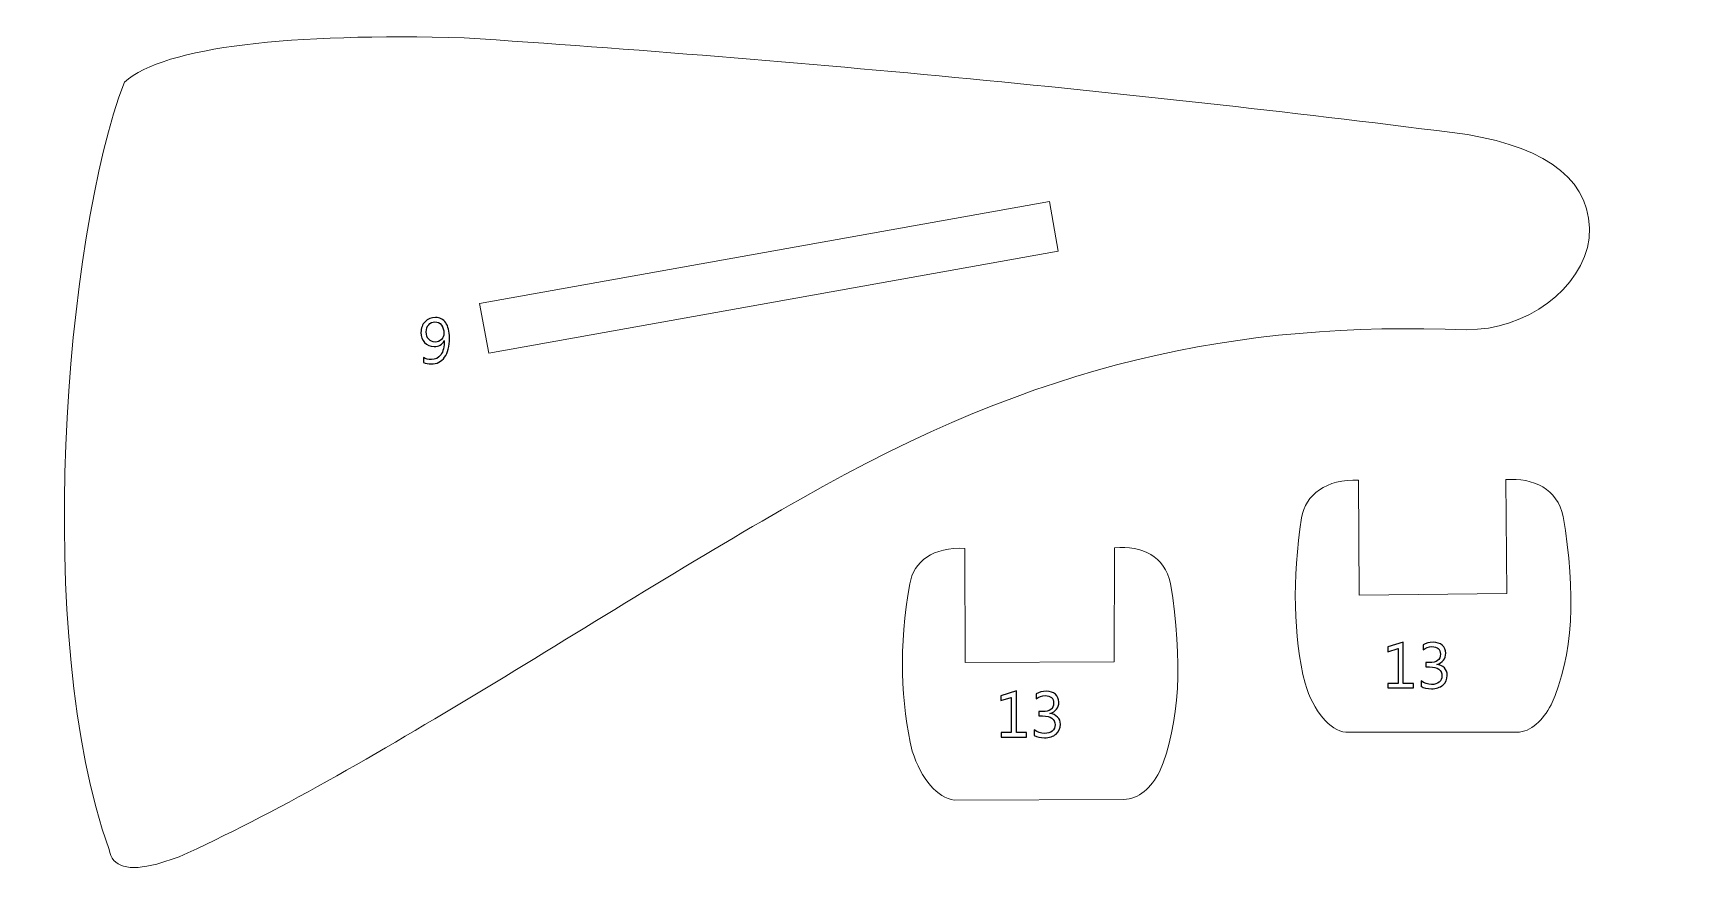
# Model space of a CAD drawing. Header units: centimetres. Extents: x -196 to 200, y -267 to 229.
# Drawn here: x -196 to -86.1, y 172.4 to 229.1 of the extents above; entities that cross this region are included whole.
import ezdxf

# ---------------------------------------------------------------- set-up
doc = ezdxf.new("R2010")
doc.units = ezdxf.units.CM
doc.header["$MEASUREMENT"] = 0
doc.layers.add('Camada 1', color=7, linetype='Continuous')
doc.layers.add('Camada 2', color=20, linetype='Continuous')

msp = doc.modelspace()

# ---------------------------------------------------------------- linework, layer by layer
at = {"layer": 'Camada 1', "lineweight": 9}
for points, knots in [([(-189.94, 225.81), (-187.18, 228.2), (-178.89, 229.07), (-167.36, 228.75), (-167.36, 228.75), (-144.74, 227.25), (-122.48, 225.12), (-100.68, 222.32), (-100.68, 222.32), (-95.31, 221.42), (-92.29, 219.16), (-92.6, 215.44), (-92.6, 215.44), (-93.02, 212.06), (-96.85, 209.3), (-100.74, 209.35), (-100.74, 209.35), (-116.03, 209.9), (-129.15, 207.21), (-145.01, 198.08), (-145.01, 198.08), (-158.44, 190.51), (-173.78, 179.96), (-186.31, 174.3), (-186.31, 174.3), (-186.31, 174.3), (-187.78, 173.82), (-187.78, 173.82), (-187.78, 173.82), (-189.65, 173.35), (-190.75, 173.59), (-190.96, 174.8), (-190.96, 174.8), (-196.01, 188.76), (-193.9, 215.5), (-189.94, 225.81)], [0, 0, 0, 0, 0.1, 0.1, 0.1, 0.1, 0.2, 0.2, 0.2, 0.2, 0.3, 0.3, 0.3, 0.3, 0.4, 0.4, 0.4, 0.4, 0.5, 0.5, 0.5, 0.5, 0.6, 0.6, 0.6, 0.6, 0.7, 0.7, 0.7, 0.7, 0.8, 0.8, 0.8, 0.8, 1, 1, 1, 1]), ([(-166.34, 211.09), (-166.34, 211.09), (-165.72, 207.79), (-165.72, 207.79), (-165.72, 207.79), (-165.72, 207.79), (-127.88, 214.57), (-127.88, 214.57), (-127.88, 214.57), (-127.88, 214.57), (-128.46, 217.86), (-128.46, 217.86), (-128.46, 217.86), (-128.46, 217.86), (-166.34, 211.09), (-166.34, 211.09)], [0, 0, 0, 0, 0.2, 0.2, 0.2, 0.2, 0.4, 0.4, 0.4, 0.4, 0.6, 0.6, 0.6, 0.6, 1, 1, 1, 1]), ([(-107.92, 199.34), (-107.92, 199.34), (-107.89, 191.7), (-107.89, 191.7), (-107.89, 191.7), (-107.89, 191.7), (-98.07, 191.81), (-98.07, 191.81), (-98.07, 191.81), (-98.07, 191.81), (-98.14, 199.38), (-98.14, 199.38), (-98.14, 199.38), (-96.28, 199.53), (-94.72, 198.75), (-94.33, 196.94), (-94.33, 196.94), (-93.45, 191.83), (-93.66, 187.65), (-95.12, 184.42), (-95.12, 184.42), (-95.69, 183.38), (-96.43, 182.6), (-97.41, 182.59), (-97.41, 182.59), (-97.41, 182.59), (-108.76, 182.59), (-108.76, 182.59), (-108.76, 182.59), (-109.84, 182.7), (-110.9, 183.97), (-111.48, 185.84), (-111.48, 185.84), (-112.25, 188.96), (-112.34, 192.74), (-111.71, 196.85), (-111.71, 196.85), (-111.48, 198.36), (-110.05, 199.45), (-107.92, 199.34)], [0, 0, 0, 0, 0.090909, 0.090909, 0.090909, 0.090909, 0.181818, 0.181818, 0.181818, 0.181818, 0.272727, 0.272727, 0.272727, 0.272727, 0.363636, 0.363636, 0.363636, 0.363636, 0.454545, 0.454545, 0.454545, 0.454545, 0.545455, 0.545455, 0.545455, 0.545455, 0.636364, 0.636364, 0.636364, 0.636364, 0.727273, 0.727273, 0.727273, 0.727273, 0.818182, 0.818182, 0.818182, 0.818182, 1, 1, 1, 1]), ([(-134.08, 194.81), (-134.08, 194.81), (-134.06, 187.23), (-134.06, 187.23), (-134.06, 187.23), (-134.06, 187.23), (-124.16, 187.26), (-124.16, 187.26), (-124.16, 187.26), (-124.16, 187.26), (-124.14, 194.85), (-124.14, 194.85), (-124.14, 194.85), (-122.29, 195), (-120.81, 194.29), (-120.42, 192.48), (-120.42, 192.48), (-119.59, 187.33), (-119.79, 183.16), (-121.15, 179.95), (-121.15, 179.95), (-121.71, 178.91), (-122.53, 178.13), (-123.52, 178.12), (-123.52, 178.12), (-123.52, 178.12), (-134.8, 178.08), (-134.8, 178.08), (-134.8, 178.08), (-135.88, 178.2), (-136.99, 179.47), (-137.58, 181.34), (-137.58, 181.34), (-138.33, 184.46), (-138.5, 188.33), (-137.74, 192.45), (-137.74, 192.45), (-137.5, 193.94), (-136.2, 194.92), (-134.08, 194.81)], [0, 0, 0, 0, 0.090909, 0.090909, 0.090909, 0.090909, 0.181818, 0.181818, 0.181818, 0.181818, 0.272727, 0.272727, 0.272727, 0.272727, 0.363636, 0.363636, 0.363636, 0.363636, 0.454545, 0.454545, 0.454545, 0.454545, 0.545455, 0.545455, 0.545455, 0.545455, 0.636364, 0.636364, 0.636364, 0.636364, 0.727273, 0.727273, 0.727273, 0.727273, 0.818182, 0.818182, 0.818182, 0.818182, 1, 1, 1, 1]), ([(114.69, 140.37), (114.69, 140.37), (121.78, 140.41), (121.78, 140.41), (121.78, 140.41), (121.78, 140.41), (121.77, 129.53), (121.77, 129.53), (121.77, 129.53), (121.77, 129.53), (125.08, 129.53), (125.08, 129.53), (125.08, 129.53), (125.08, 129.53), (125.09, 140.33), (125.09, 140.33), (125.09, 140.33), (125.09, 140.33), (135.59, 140.33), (135.59, 140.33), (135.59, 140.33), (135.59, 140.33), (135.59, 129.53), (135.59, 129.53), (135.59, 129.53), (135.59, 129.53), (138.88, 129.53), (138.88, 129.53), (138.88, 129.53), (138.88, 129.53), (138.89, 140.35), (138.89, 140.35), (138.89, 140.35), (138.89, 140.35), (149.42, 140.35), (149.42, 140.35), (149.42, 140.35), (149.42, 140.35), (149.39, 129.54), (149.39, 129.54), (149.39, 129.54), (149.39, 129.54), (152.74, 129.53), (152.74, 129.53), (152.74, 129.53), (152.74, 129.53), (152.75, 140.37), (152.75, 140.37), (152.75, 140.37), (152.75, 140.37), (163.25, 140.38), (163.25, 140.38), (163.25, 140.38), (163.25, 140.38), (163.25, 129.53), (163.25, 129.53), (163.25, 129.53), (163.25, 129.53), (166.53, 129.53), (166.53, 129.53), (166.53, 129.53), (166.53, 129.53), (166.59, 140.37), (166.59, 140.37), (166.59, 140.37), (166.59, 140.37), (177.19, 140.35), (177.19, 140.35), (177.19, 140.35), (177.19, 140.35), (177.23, 129.53), (177.23, 129.53), (177.23, 129.53), (177.23, 129.53), (180.49, 129.53), (180.49, 129.53), (180.49, 129.53), (180.49, 129.53), (180.51, 140.35), (180.51, 140.35), (180.51, 140.35), (180.51, 140.35), (194.18, 140.36), (194.18, 140.36), (194.18, 140.36), (194.18, 140.36), (194.2, 135.93), (194.2, 135.93), (194.2, 135.93), (194.2, 135.93), (190.91, 135.94), (190.91, 135.94), (190.91, 135.94), (190.91, 135.94), (190.91, 122.93), (190.91, 122.93), (190.91, 122.93), (190.91, 122.93), (194.2, 122.93), (194.2, 122.93), (194.2, 122.93), (194.2, 122.93), (194.2, 118.55), (194.2, 118.55), (194.2, 118.55), (194.2, 118.55), (111.24, 118.54), (111.24, 118.54), (111.24, 118.54), (111.24, 118.54), (111.23, 125.19), (111.23, 125.19), (111.23, 125.19), (111.23, 125.19), (100.1, 125.19), (100.1, 125.19), (100.1, 125.19), (98.39, 125.16), (97.61, 123.34), (97.59, 120.04), (97.59, 120.04), (97.73, 114.64), (94.56, 112.38), (91.99, 112.67), (91.99, 112.67), (91.99, 112.67), (93.51, 124.97), (93.51, 124.97), (93.51, 124.97), (93.51, 124.97), (90.25, 125.31), (90.25, 125.31), (90.25, 125.31), (90.25, 125.31), (89.17, 117.27), (89.17, 117.27), (89.17, 117.27), (89.17, 117.27), (2.27, 117.18), (2.27, 117.18), (2.27, 117.18), (2.27, 117.18), (2.27, 110.8), (2.27, 110.8), (2.27, 110.8), (2.27, 110.8), (-1.04, 110.8), (-1.04, 110.8), (-1.04, 110.8), (-1.04, 110.8), (-1.19, 88.94), (-1.19, 88.94), (-1.19, 88.94), (-1.19, 88.94), (-35.24, 85.13), (-35.24, 85.13), (-35.24, 85.13), (-35.24, 85.13), (-63.56, 85.14), (-63.56, 85.14), (-63.56, 85.14), (-65.04, 84.59), (-65.66, 83.35), (-65.25, 81.27), (-65.25, 81.27), (-65.25, 81.27), (-64.25, 78.17), (-64.25, 78.17), (-64.25, 78.17), (-63.33, 75.26), (-63.06, 73.6), (-65.39, 72.63), (-65.39, 72.63), (-65.39, 72.63), (-69.57, 71.07), (-69.57, 71.07), (-69.57, 71.07), (-75.32, 68.46), (-76.17, 62.89), (-73.66, 55.3), (-73.66, 55.3), (-72.35, 51.11), (-73.93, 48.2), (-76.37, 49.09), (-76.37, 49.09), (-76.37, 49.09), (-103.73, 58.31), (-103.73, 58.31), (-103.73, 58.31), (-103.1, 60.69), (-102.34, 63.07), (-101.46, 65.45), (-101.46, 65.45), (-101.46, 65.45), (-93.67, 62.11), (-93.67, 62.11), (-93.67, 62.11), (-93.67, 62.11), (-92.58, 65.25), (-92.58, 65.25), (-92.58, 65.25), (-92.58, 65.25), (-100.4, 68.59), (-100.4, 68.59), (-100.4, 68.59), (-99.21, 71.16), (-97.95, 73.67), (-96.64, 76.12), (-96.64, 76.12), (-96.64, 76.12), (-88.85, 71.86), (-88.85, 71.86), (-88.85, 71.86), (-88.85, 71.86), (-87.13, 74.67), (-87.13, 74.67), (-87.13, 74.67), (-87.13, 74.67), (-94.82, 78.96), (-94.82, 78.96), (-94.82, 78.96), (-93.56, 81.18), (-92.25, 83.29), (-90.86, 85.24), (-90.86, 85.24), (-90.86, 85.24), (-83.73, 80.45), (-83.73, 80.45), (-83.73, 80.45), (-83.73, 80.45), (-81.95, 83.16), (-81.95, 83.16), (-81.95, 83.16), (-81.95, 83.16), (-88.98, 87.95), (-88.98, 87.95), (-88.98, 87.95), (-87.46, 89.94), (-86.03, 91.96), (-84.69, 94.03), (-84.69, 94.03), (-84.69, 94.03), (-77.33, 89.44), (-77.33, 89.44), (-77.33, 89.44), (-77.33, 89.44), (-75.91, 92.32), (-75.91, 92.32), (-75.91, 92.32), (-75.91, 92.32), (-83.1, 96.98), (-83.1, 96.98), (-83.1, 96.98), (-80.28, 103.6), (-82.24, 109.04), (-90.12, 112.28), (-90.12, 112.28), (-103.9, 115.38), (-119.51, 113.82), (-133.76, 106.79), (-133.76, 106.79), (-144.01, 101.18), (-154.04, 94.09), (-164.78, 87.85), (-164.78, 87.85), (-170.22, 84.32), (-175.62, 81.16), (-181.38, 78.62), (-181.38, 78.62), (-183.56, 77.91), (-185.08, 77.64), (-185.9, 78.09), (-185.9, 78.09), (-191.03, 82.7), (-193.64, 93.75), (-193.23, 112.59), (-193.23, 112.59), (-192.12, 128.58), (-189.47, 139.01), (-184.95, 142.76), (-184.95, 142.76), (-180.82, 144.32), (-165.29, 144.56), (-141.95, 142.79), (-141.95, 142.79), (-126.07, 141.54), (-110.26, 140.05), (-94.51, 138.4), (-94.51, 138.4), (-85.28, 137.33), (-77.61, 145.45), (-70.73, 157.94), (-70.73, 157.94), (-72.99, 158.33), (-74.59, 160.09), (-74.79, 163.64), (-74.79, 163.64), (-74.75, 167.84), (-72.92, 169.94), (-69.44, 170.24), (-69.44, 170.24), (-67.98, 170.26), (-66.53, 170.24), (-65.08, 170.07), (-65.08, 170.07), (-63.11, 169.84), (-62.19, 170.71), (-62.26, 173.12), (-62.26, 173.12), (-62.26, 173.12), (-62.23, 177.89), (-62.23, 177.89), (-62.23, 177.89), (-62.23, 177.89), (-58.62, 177.89), (-58.62, 177.89), (-58.62, 177.89), (-58.62, 177.89), (-58.62, 184.76), (-58.62, 184.76), (-58.62, 184.76), (-58.62, 184.76), (-52.57, 184.76), (-52.57, 184.76), (-52.57, 184.76), (-52.57, 184.76), (-46.65, 192.04), (-46.65, 192.04), (-46.65, 192.04), (-46.65, 192.04), (-18.06, 192.03), (-18.06, 192.03), (-18.06, 192.03), (-18.06, 192.03), (-18.05, 180.2), (-18.05, 180.2), (-18.05, 180.2), (-18.05, 180.2), (-14.6, 180.2), (-14.6, 180.2), (-14.6, 180.2), (-14.6, 180.2), (-14.65, 172.37), (-14.65, 172.37), (-14.65, 172.37), (-14.75, 170.68), (-15.9, 169.94), (-17.65, 169.66), (-17.65, 169.66), (-17.65, 169.66), (-23.36, 169.66), (-23.36, 169.66), (-23.36, 169.66), (-23.36, 169.66), (-23.37, 164.68), (-23.37, 164.68), (-23.37, 164.68), (-23.37, 164.68), (-17.38, 164.68), (-17.38, 164.68), (-17.38, 164.68), (-9.83, 164.38), (-5.43, 163.23), (-3.32, 160.66), (-3.32, 160.66), (-1.97, 159.06), (-1.14, 157.28), (-1.08, 155.24), (-1.08, 155.24), (-1.08, 155.24), (-1.01, 145.45), (-1.01, 145.45), (-1.01, 145.45), (-1.01, 145.45), (2.33, 145.46), (2.33, 145.46), (2.33, 145.46), (2.33, 145.46), (2.34, 137.75), (2.34, 137.75), (2.34, 137.75), (2.34, 137.75), (92.63, 137.75), (92.63, 137.75), (92.63, 137.75), (92.63, 137.75), (92.62, 142.02), (92.62, 142.02), (92.62, 142.02), (94.82, 148.92), (96.99, 156.13), (99.23, 162.73), (99.23, 162.73), (100.22, 165.66), (101.89, 167.27), (104.26, 167.19), (104.26, 167.19), (107.36, 166.89), (109.12, 164.96), (110.07, 161.99), (110.07, 161.99), (111.85, 155.1), (113.14, 147.57), (114.69, 140.37)], [0, 0, 0, 0, 0.009804, 0.009804, 0.009804, 0.009804, 0.019608, 0.019608, 0.019608, 0.019608, 0.029412, 0.029412, 0.029412, 0.029412, 0.039216, 0.039216, 0.039216, 0.039216, 0.04902, 0.04902, 0.04902, 0.04902, 0.058824, 0.058824, 0.058824, 0.058824, 0.068627, 0.068627, 0.068627, 0.068627, 0.078431, 0.078431, 0.078431, 0.078431, 0.088235, 0.088235, 0.088235, 0.088235, 0.098039, 0.098039, 0.098039, 0.098039, 0.107843, 0.107843, 0.107843, 0.107843, 0.117647, 0.117647, 0.117647, 0.117647, 0.127451, 0.127451, 0.127451, 0.127451, 0.137255, 0.137255, 0.137255, 0.137255, 0.147059, 0.147059, 0.147059, 0.147059, 0.156863, 0.156863, 0.156863, 0.156863, 0.166667, 0.166667, 0.166667, 0.166667, 0.176471, 0.176471, 0.176471, 0.176471, 0.186275, 0.186275, 0.186275, 0.186275, 0.196078, 0.196078, 0.196078, 0.196078, 0.205882, 0.205882, 0.205882, 0.205882, 0.215686, 0.215686, 0.215686, 0.215686, 0.22549, 0.22549, 0.22549, 0.22549, 0.235294, 0.235294, 0.235294, 0.235294, 0.245098, 0.245098, 0.245098, 0.245098, 0.254902, 0.254902, 0.254902, 0.254902, 0.264706, 0.264706, 0.264706, 0.264706, 0.27451, 0.27451, 0.27451, 0.27451, 0.284314, 0.284314, 0.284314, 0.284314, 0.294118, 0.294118, 0.294118, 0.294118, 0.303922, 0.303922, 0.303922, 0.303922, 0.313725, 0.313725, 0.313725, 0.313726, 0.323529, 0.323529, 0.323529, 0.323529, 0.333333, 0.333333, 0.333333, 0.333333, 0.343137, 0.343137, 0.343137, 0.343137, 0.352941, 0.352941, 0.352941, 0.352941, 0.362745, 0.362745, 0.362745, 0.362745, 0.372549, 0.372549, 0.372549, 0.372549, 0.382353, 0.382353, 0.382353, 0.382353, 0.392157, 0.392157, 0.392157, 0.392157, 0.401961, 0.401961, 0.401961, 0.401961, 0.411765, 0.411765, 0.411765, 0.411765, 0.421569, 0.421569, 0.421569, 0.421569, 0.431373, 0.431373, 0.431373, 0.431373, 0.441176, 0.441176, 0.441176, 0.441176, 0.45098, 0.45098, 0.45098, 0.45098, 0.460784, 0.460784, 0.460784, 0.460784, 0.470588, 0.470588, 0.470588, 0.470588, 0.480392, 0.480392, 0.480392, 0.480392, 0.490196, 0.490196, 0.490196, 0.490196, 0.5, 0.5, 0.5, 0.5, 0.509804, 0.509804, 0.509804, 0.509804, 0.519608, 0.519608, 0.519608, 0.519608, 0.529412, 0.529412, 0.529412, 0.529412, 0.539216, 0.539216, 0.539216, 0.539216, 0.54902, 0.54902, 0.54902, 0.54902, 0.558824, 0.558824, 0.558824, 0.558824, 0.568627, 0.568627, 0.568627, 0.568627, 0.578431, 0.578431, 0.578431, 0.578431, 0.588235, 0.588235, 0.588235, 0.588235, 0.598039, 0.598039, 0.598039, 0.598039, 0.607843, 0.607843, 0.607843, 0.607843, 0.617647, 0.617647, 0.617647, 0.617647, 0.627451, 0.627451, 0.627451, 0.627451, 0.637255, 0.637255, 0.637255, 0.637255, 0.647059, 0.647059, 0.647059, 0.647059, 0.656863, 0.656863, 0.656863, 0.656863, 0.666667, 0.666667, 0.666667, 0.666667, 0.676471, 0.676471, 0.676471, 0.676471, 0.686275, 0.686275, 0.686275, 0.686275, 0.696078, 0.696078, 0.696078, 0.696078, 0.705882, 0.705882, 0.705882, 0.705882, 0.715686, 0.715686, 0.715686, 0.715686, 0.72549, 0.72549, 0.72549, 0.72549, 0.735294, 0.735294, 0.735294, 0.735294, 0.745098, 0.745098, 0.745098, 0.745098, 0.754902, 0.754902, 0.754902, 0.754902, 0.764706, 0.764706, 0.764706, 0.764706, 0.77451, 0.77451, 0.77451, 0.77451, 0.784314, 0.784314, 0.784314, 0.784314, 0.794118, 0.794118, 0.794118, 0.794118, 0.803922, 0.803922, 0.803922, 0.803922, 0.813725, 0.813725, 0.813725, 0.813726, 0.823529, 0.823529, 0.823529, 0.823529, 0.833333, 0.833333, 0.833333, 0.833333, 0.843137, 0.843137, 0.843137, 0.843137, 0.852941, 0.852941, 0.852941, 0.852941, 0.862745, 0.862745, 0.862745, 0.862745, 0.872549, 0.872549, 0.872549, 0.872549, 0.882353, 0.882353, 0.882353, 0.882353, 0.892157, 0.892157, 0.892157, 0.892157, 0.901961, 0.901961, 0.901961, 0.901961, 0.911765, 0.911765, 0.911765, 0.911765, 0.921569, 0.921569, 0.921569, 0.921569, 0.931373, 0.931373, 0.931373, 0.931373, 0.941176, 0.941176, 0.941176, 0.941176, 0.95098, 0.95098, 0.95098, 0.95098, 0.960784, 0.960784, 0.960784, 0.960784, 0.970588, 0.970588, 0.970588, 0.970588, 0.980392, 0.980392, 0.980392, 0.980392, 1, 1, 1, 1])]:
    msp.add_open_spline(points, degree=3, knots=knots, dxfattribs=at)
at = {"layer": 'Camada 2'}
for points, knots in [([(-170.07, 207.17), (-170.07, 207.17), (-170.07, 207.5), (-170.07, 207.5), (-170.07, 207.5), (-169.91, 207.4), (-169.73, 207.36), (-169.54, 207.36), (-169.54, 207.36), (-169.27, 207.36), (-169.06, 207.47), (-168.91, 207.68), (-168.91, 207.68), (-168.76, 207.9), (-168.68, 208.21), (-168.68, 208.62), (-168.68, 208.62), (-168.69, 208.61), (-168.69, 208.61), (-168.69, 208.62), (-168.69, 208.62), (-168.82, 208.36), (-169.04, 208.23), (-169.36, 208.23), (-169.36, 208.23), (-169.62, 208.23), (-169.82, 208.32), (-169.99, 208.49), (-169.99, 208.49), (-170.15, 208.67), (-170.23, 208.89), (-170.23, 209.16), (-170.23, 209.16), (-170.23, 209.45), (-170.14, 209.69), (-169.96, 209.88), (-169.96, 209.88), (-169.78, 210.07), (-169.55, 210.16), (-169.27, 210.16), (-169.27, 210.16), (-168.98, 210.16), (-168.75, 210.04), (-168.59, 209.81), (-168.59, 209.81), (-168.42, 209.58), (-168.34, 209.24), (-168.34, 208.79), (-168.34, 208.79), (-168.34, 208.24), (-168.45, 207.82), (-168.66, 207.52), (-168.66, 207.52), (-168.87, 207.22), (-169.17, 207.07), (-169.55, 207.07), (-169.55, 207.07), (-169.75, 207.07), (-169.92, 207.1), (-170.07, 207.17)], [0, 0, 0, 0, 0.0625, 0.0625, 0.0625, 0.0625, 0.125, 0.125, 0.125, 0.125, 0.1875, 0.1875, 0.1875, 0.1875, 0.25, 0.25, 0.25, 0.25, 0.3125, 0.3125, 0.3125, 0.3125, 0.375, 0.375, 0.375, 0.375, 0.4375, 0.4375, 0.4375, 0.4375, 0.5, 0.5, 0.5, 0.5, 0.5625, 0.5625, 0.5625, 0.5625, 0.625, 0.625, 0.625, 0.625, 0.6875, 0.6875, 0.6875, 0.6875, 0.75, 0.75, 0.75, 0.75, 0.8125, 0.8125, 0.8125, 0.8125, 0.875, 0.875, 0.875, 0.875, 1, 1, 1, 1]), ([(-169.31, 209.87), (-169.47, 209.87), (-169.61, 209.81), (-169.72, 209.68), (-169.72, 209.68), (-169.83, 209.56), (-169.88, 209.4), (-169.88, 209.21), (-169.88, 209.21), (-169.88, 209), (-169.83, 208.83), (-169.72, 208.71), (-169.72, 208.71), (-169.61, 208.59), (-169.47, 208.53), (-169.28, 208.53), (-169.28, 208.53), (-169.12, 208.53), (-168.99, 208.59), (-168.87, 208.7), (-168.87, 208.7), (-168.76, 208.81), (-168.71, 208.94), (-168.71, 209.1), (-168.71, 209.1), (-168.71, 209.33), (-168.76, 209.51), (-168.87, 209.66), (-168.87, 209.66), (-168.98, 209.8), (-169.13, 209.87), (-169.31, 209.87)], [0, 0, 0, 0, 0.111111, 0.111111, 0.111111, 0.111111, 0.222222, 0.222222, 0.222222, 0.222222, 0.333333, 0.333333, 0.333333, 0.333333, 0.444444, 0.444444, 0.444444, 0.444444, 0.555556, 0.555556, 0.555556, 0.555556, 0.666667, 0.666667, 0.666667, 0.666667, 0.777778, 0.777778, 0.777778, 0.777778, 1, 1, 1, 1]), ([(-104.28, 185.53), (-104.28, 185.53), (-105.97, 185.53), (-105.97, 185.53), (-105.97, 185.53), (-105.97, 185.53), (-105.97, 185.83), (-105.97, 185.83), (-105.97, 185.83), (-105.97, 185.83), (-105.29, 185.83), (-105.29, 185.83), (-105.29, 185.83), (-105.29, 185.83), (-105.29, 188.15), (-105.29, 188.15), (-105.29, 188.15), (-105.29, 188.15), (-105.98, 187.94), (-105.98, 187.94), (-105.98, 187.94), (-105.98, 187.94), (-105.98, 188.27), (-105.98, 188.27), (-105.98, 188.27), (-105.98, 188.27), (-104.95, 188.58), (-104.95, 188.58), (-104.95, 188.58), (-104.95, 188.58), (-104.95, 185.83), (-104.95, 185.83), (-104.95, 185.83), (-104.95, 185.83), (-104.28, 185.83), (-104.28, 185.83), (-104.28, 185.83), (-104.28, 185.83), (-104.28, 185.53), (-104.28, 185.53)], [0, 0, 0, 0, 0.090909, 0.090909, 0.090909, 0.090909, 0.181818, 0.181818, 0.181818, 0.181818, 0.272727, 0.272727, 0.272727, 0.272727, 0.363636, 0.363636, 0.363636, 0.363636, 0.454545, 0.454545, 0.454545, 0.454545, 0.545455, 0.545455, 0.545455, 0.545455, 0.636364, 0.636364, 0.636364, 0.636364, 0.727273, 0.727273, 0.727273, 0.727273, 0.818182, 0.818182, 0.818182, 0.818182, 1, 1, 1, 1]), ([(-103.76, 185.64), (-103.76, 185.64), (-103.76, 186.01), (-103.76, 186.01), (-103.76, 186.01), (-103.56, 185.84), (-103.32, 185.76), (-103.07, 185.76), (-103.07, 185.76), (-102.86, 185.76), (-102.69, 185.81), (-102.57, 185.92), (-102.57, 185.92), (-102.44, 186.02), (-102.38, 186.16), (-102.38, 186.34), (-102.38, 186.34), (-102.38, 186.73), (-102.66, 186.93), (-103.21, 186.93), (-103.21, 186.93), (-103.21, 186.93), (-103.46, 186.93), (-103.46, 186.93), (-103.46, 186.93), (-103.46, 186.93), (-103.46, 187.22), (-103.46, 187.22), (-103.46, 187.22), (-103.46, 187.22), (-103.23, 187.22), (-103.23, 187.22), (-103.23, 187.22), (-102.73, 187.22), (-102.48, 187.4), (-102.48, 187.77), (-102.48, 187.77), (-102.48, 188.11), (-102.67, 188.28), (-103.05, 188.28), (-103.05, 188.28), (-103.26, 188.28), (-103.46, 188.2), (-103.64, 188.06), (-103.64, 188.06), (-103.64, 188.06), (-103.64, 188.4), (-103.64, 188.4), (-103.64, 188.4), (-103.45, 188.51), (-103.23, 188.57), (-102.96, 188.57), (-102.96, 188.57), (-102.71, 188.57), (-102.51, 188.5), (-102.36, 188.37), (-102.36, 188.37), (-102.21, 188.23), (-102.13, 188.06), (-102.13, 187.85), (-102.13, 187.85), (-102.13, 187.46), (-102.33, 187.21), (-102.73, 187.09), (-102.73, 187.09), (-102.73, 187.09), (-102.73, 187.09), (-102.73, 187.09), (-102.73, 187.09), (-102.52, 187.07), (-102.35, 186.99), (-102.22, 186.86), (-102.22, 186.86), (-102.09, 186.73), (-102.03, 186.57), (-102.03, 186.37), (-102.03, 186.37), (-102.03, 186.1), (-102.13, 185.89), (-102.32, 185.72), (-102.32, 185.72), (-102.51, 185.56), (-102.77, 185.48), (-103.08, 185.48), (-103.08, 185.48), (-103.37, 185.48), (-103.59, 185.53), (-103.76, 185.64)], [0, 0, 0, 0, 0.043478, 0.043478, 0.043478, 0.043478, 0.086957, 0.086957, 0.086957, 0.086957, 0.130435, 0.130435, 0.130435, 0.130435, 0.173913, 0.173913, 0.173913, 0.173913, 0.217391, 0.217391, 0.217391, 0.217391, 0.26087, 0.26087, 0.26087, 0.26087, 0.304348, 0.304348, 0.304348, 0.304348, 0.347826, 0.347826, 0.347826, 0.347826, 0.391304, 0.391304, 0.391304, 0.391304, 0.434783, 0.434783, 0.434783, 0.434783, 0.478261, 0.478261, 0.478261, 0.478261, 0.521739, 0.521739, 0.521739, 0.521739, 0.565217, 0.565217, 0.565217, 0.565217, 0.608696, 0.608696, 0.608696, 0.608696, 0.652174, 0.652174, 0.652174, 0.652174, 0.695652, 0.695652, 0.695652, 0.695652, 0.73913, 0.73913, 0.73913, 0.73913, 0.782609, 0.782609, 0.782609, 0.782609, 0.826087, 0.826087, 0.826087, 0.826087, 0.869565, 0.869565, 0.869565, 0.869565, 0.913043, 0.913043, 0.913043, 0.913043, 1, 1, 1, 1]), ([(-129.98, 182.27), (-129.98, 182.27), (-131.67, 182.27), (-131.67, 182.27), (-131.67, 182.27), (-131.67, 182.27), (-131.67, 182.57), (-131.67, 182.57), (-131.67, 182.57), (-131.67, 182.57), (-131, 182.57), (-131, 182.57), (-131, 182.57), (-131, 182.57), (-131, 184.89), (-131, 184.89), (-131, 184.89), (-131, 184.89), (-131.69, 184.69), (-131.69, 184.69), (-131.69, 184.69), (-131.69, 184.69), (-131.69, 185.01), (-131.69, 185.01), (-131.69, 185.01), (-131.69, 185.01), (-130.66, 185.33), (-130.66, 185.33), (-130.66, 185.33), (-130.66, 185.33), (-130.66, 182.57), (-130.66, 182.57), (-130.66, 182.57), (-130.66, 182.57), (-129.98, 182.57), (-129.98, 182.57), (-129.98, 182.57), (-129.98, 182.57), (-129.98, 182.27), (-129.98, 182.27)], [0, 0, 0, 0, 0.090909, 0.090909, 0.090909, 0.090909, 0.181818, 0.181818, 0.181818, 0.181818, 0.272727, 0.272727, 0.272727, 0.272727, 0.363636, 0.363636, 0.363636, 0.363636, 0.454545, 0.454545, 0.454545, 0.454545, 0.545455, 0.545455, 0.545455, 0.545455, 0.636364, 0.636364, 0.636364, 0.636364, 0.727273, 0.727273, 0.727273, 0.727273, 0.818182, 0.818182, 0.818182, 0.818182, 1, 1, 1, 1]), ([(-129.47, 182.38), (-129.47, 182.38), (-129.47, 182.75), (-129.47, 182.75), (-129.47, 182.75), (-129.26, 182.59), (-129.03, 182.51), (-128.78, 182.51), (-128.78, 182.51), (-128.57, 182.51), (-128.4, 182.56), (-128.28, 182.66), (-128.28, 182.66), (-128.15, 182.77), (-128.09, 182.91), (-128.09, 183.08), (-128.09, 183.08), (-128.09, 183.48), (-128.37, 183.67), (-128.92, 183.67), (-128.92, 183.67), (-128.92, 183.67), (-129.17, 183.67), (-129.17, 183.67), (-129.17, 183.67), (-129.17, 183.67), (-129.17, 183.96), (-129.17, 183.96), (-129.17, 183.96), (-129.17, 183.96), (-128.93, 183.96), (-128.93, 183.96), (-128.93, 183.96), (-128.44, 183.96), (-128.19, 184.14), (-128.19, 184.51), (-128.19, 184.51), (-128.19, 184.85), (-128.38, 185.02), (-128.76, 185.02), (-128.76, 185.02), (-128.97, 185.02), (-129.17, 184.95), (-129.35, 184.81), (-129.35, 184.81), (-129.35, 184.81), (-129.35, 185.14), (-129.35, 185.14), (-129.35, 185.14), (-129.16, 185.25), (-128.93, 185.31), (-128.67, 185.31), (-128.67, 185.31), (-128.42, 185.31), (-128.22, 185.24), (-128.07, 185.11), (-128.07, 185.11), (-127.92, 184.98), (-127.84, 184.81), (-127.84, 184.6), (-127.84, 184.6), (-127.84, 184.2), (-128.04, 183.95), (-128.44, 183.84), (-128.44, 183.84), (-128.44, 183.84), (-128.44, 183.83), (-128.44, 183.83), (-128.44, 183.83), (-128.23, 183.81), (-128.06, 183.73), (-127.93, 183.6), (-127.93, 183.6), (-127.8, 183.47), (-127.74, 183.31), (-127.74, 183.12), (-127.74, 183.12), (-127.74, 182.85), (-127.83, 182.63), (-128.03, 182.47), (-128.03, 182.47), (-128.22, 182.3), (-128.47, 182.22), (-128.79, 182.22), (-128.79, 182.22), (-129.07, 182.22), (-129.3, 182.27), (-129.47, 182.38)], [0, 0, 0, 0, 0.043478, 0.043478, 0.043478, 0.043478, 0.086957, 0.086957, 0.086957, 0.086957, 0.130435, 0.130435, 0.130435, 0.130435, 0.173913, 0.173913, 0.173913, 0.173913, 0.217391, 0.217391, 0.217391, 0.217391, 0.26087, 0.26087, 0.26087, 0.26087, 0.304348, 0.304348, 0.304348, 0.304348, 0.347826, 0.347826, 0.347826, 0.347826, 0.391304, 0.391304, 0.391304, 0.391304, 0.434783, 0.434783, 0.434783, 0.434783, 0.478261, 0.478261, 0.478261, 0.478261, 0.521739, 0.521739, 0.521739, 0.521739, 0.565217, 0.565217, 0.565217, 0.565217, 0.608696, 0.608696, 0.608696, 0.608696, 0.652174, 0.652174, 0.652174, 0.652174, 0.695652, 0.695652, 0.695652, 0.695652, 0.73913, 0.73913, 0.73913, 0.73913, 0.782609, 0.782609, 0.782609, 0.782609, 0.826087, 0.826087, 0.826087, 0.826087, 0.869565, 0.869565, 0.869565, 0.869565, 0.913043, 0.913043, 0.913043, 0.913043, 1, 1, 1, 1])]:
    msp.add_open_spline(points, degree=3, knots=knots, dxfattribs=at)
at = {"layer": 'Camada 2', "lineweight": 9}
for points, knots in [([(-170.07, 207.17), (-170.07, 207.17), (-170.07, 207.5), (-170.07, 207.5), (-170.07, 207.5), (-169.91, 207.4), (-169.73, 207.36), (-169.54, 207.36), (-169.54, 207.36), (-169.27, 207.36), (-169.06, 207.47), (-168.91, 207.68), (-168.91, 207.68), (-168.76, 207.9), (-168.68, 208.21), (-168.68, 208.62), (-168.68, 208.62), (-168.69, 208.61), (-168.69, 208.61), (-168.69, 208.62), (-168.69, 208.62), (-168.82, 208.36), (-169.04, 208.23), (-169.36, 208.23), (-169.36, 208.23), (-169.62, 208.23), (-169.82, 208.32), (-169.99, 208.49), (-169.99, 208.49), (-170.15, 208.67), (-170.23, 208.89), (-170.23, 209.16), (-170.23, 209.16), (-170.23, 209.45), (-170.14, 209.69), (-169.96, 209.88), (-169.96, 209.88), (-169.78, 210.07), (-169.55, 210.16), (-169.27, 210.16), (-169.27, 210.16), (-168.98, 210.16), (-168.75, 210.04), (-168.59, 209.81), (-168.59, 209.81), (-168.42, 209.58), (-168.34, 209.24), (-168.34, 208.79), (-168.34, 208.79), (-168.34, 208.24), (-168.45, 207.82), (-168.66, 207.52), (-168.66, 207.52), (-168.87, 207.22), (-169.17, 207.07), (-169.55, 207.07), (-169.55, 207.07), (-169.75, 207.07), (-169.92, 207.1), (-170.07, 207.17)], [0, 0, 0, 0, 0.0625, 0.0625, 0.0625, 0.0625, 0.125, 0.125, 0.125, 0.125, 0.1875, 0.1875, 0.1875, 0.1875, 0.25, 0.25, 0.25, 0.25, 0.3125, 0.3125, 0.3125, 0.3125, 0.375, 0.375, 0.375, 0.375, 0.4375, 0.4375, 0.4375, 0.4375, 0.5, 0.5, 0.5, 0.5, 0.5625, 0.5625, 0.5625, 0.5625, 0.625, 0.625, 0.625, 0.625, 0.6875, 0.6875, 0.6875, 0.6875, 0.75, 0.75, 0.75, 0.75, 0.8125, 0.8125, 0.8125, 0.8125, 0.875, 0.875, 0.875, 0.875, 1, 1, 1, 1]), ([(-169.31, 209.87), (-169.47, 209.87), (-169.61, 209.81), (-169.72, 209.68), (-169.72, 209.68), (-169.83, 209.56), (-169.88, 209.4), (-169.88, 209.21), (-169.88, 209.21), (-169.88, 209), (-169.83, 208.83), (-169.72, 208.71), (-169.72, 208.71), (-169.61, 208.59), (-169.47, 208.53), (-169.28, 208.53), (-169.28, 208.53), (-169.12, 208.53), (-168.99, 208.59), (-168.87, 208.7), (-168.87, 208.7), (-168.76, 208.81), (-168.71, 208.94), (-168.71, 209.1), (-168.71, 209.1), (-168.71, 209.33), (-168.76, 209.51), (-168.87, 209.66), (-168.87, 209.66), (-168.98, 209.8), (-169.13, 209.87), (-169.31, 209.87)], [0, 0, 0, 0, 0.111111, 0.111111, 0.111111, 0.111111, 0.222222, 0.222222, 0.222222, 0.222222, 0.333333, 0.333333, 0.333333, 0.333333, 0.444444, 0.444444, 0.444444, 0.444444, 0.555556, 0.555556, 0.555556, 0.555556, 0.666667, 0.666667, 0.666667, 0.666667, 0.777778, 0.777778, 0.777778, 0.777778, 1, 1, 1, 1]), ([(-104.28, 185.53), (-104.28, 185.53), (-105.97, 185.53), (-105.97, 185.53), (-105.97, 185.53), (-105.97, 185.53), (-105.97, 185.83), (-105.97, 185.83), (-105.97, 185.83), (-105.97, 185.83), (-105.29, 185.83), (-105.29, 185.83), (-105.29, 185.83), (-105.29, 185.83), (-105.29, 188.15), (-105.29, 188.15), (-105.29, 188.15), (-105.29, 188.15), (-105.98, 187.94), (-105.98, 187.94), (-105.98, 187.94), (-105.98, 187.94), (-105.98, 188.27), (-105.98, 188.27), (-105.98, 188.27), (-105.98, 188.27), (-104.95, 188.58), (-104.95, 188.58), (-104.95, 188.58), (-104.95, 188.58), (-104.95, 185.83), (-104.95, 185.83), (-104.95, 185.83), (-104.95, 185.83), (-104.28, 185.83), (-104.28, 185.83), (-104.28, 185.83), (-104.28, 185.83), (-104.28, 185.53), (-104.28, 185.53)], [0, 0, 0, 0, 0.090909, 0.090909, 0.090909, 0.090909, 0.181818, 0.181818, 0.181818, 0.181818, 0.272727, 0.272727, 0.272727, 0.272727, 0.363636, 0.363636, 0.363636, 0.363636, 0.454545, 0.454545, 0.454545, 0.454545, 0.545455, 0.545455, 0.545455, 0.545455, 0.636364, 0.636364, 0.636364, 0.636364, 0.727273, 0.727273, 0.727273, 0.727273, 0.818182, 0.818182, 0.818182, 0.818182, 1, 1, 1, 1]), ([(-103.76, 185.64), (-103.76, 185.64), (-103.76, 186.01), (-103.76, 186.01), (-103.76, 186.01), (-103.56, 185.84), (-103.32, 185.76), (-103.07, 185.76), (-103.07, 185.76), (-102.86, 185.76), (-102.69, 185.81), (-102.57, 185.92), (-102.57, 185.92), (-102.44, 186.02), (-102.38, 186.16), (-102.38, 186.34), (-102.38, 186.34), (-102.38, 186.73), (-102.66, 186.93), (-103.21, 186.93), (-103.21, 186.93), (-103.21, 186.93), (-103.46, 186.93), (-103.46, 186.93), (-103.46, 186.93), (-103.46, 186.93), (-103.46, 187.22), (-103.46, 187.22), (-103.46, 187.22), (-103.46, 187.22), (-103.23, 187.22), (-103.23, 187.22), (-103.23, 187.22), (-102.73, 187.22), (-102.48, 187.4), (-102.48, 187.77), (-102.48, 187.77), (-102.48, 188.11), (-102.67, 188.28), (-103.05, 188.28), (-103.05, 188.28), (-103.26, 188.28), (-103.46, 188.2), (-103.64, 188.06), (-103.64, 188.06), (-103.64, 188.06), (-103.64, 188.4), (-103.64, 188.4), (-103.64, 188.4), (-103.45, 188.51), (-103.23, 188.57), (-102.96, 188.57), (-102.96, 188.57), (-102.71, 188.57), (-102.51, 188.5), (-102.36, 188.37), (-102.36, 188.37), (-102.21, 188.23), (-102.13, 188.06), (-102.13, 187.85), (-102.13, 187.85), (-102.13, 187.46), (-102.33, 187.21), (-102.73, 187.09), (-102.73, 187.09), (-102.73, 187.09), (-102.73, 187.09), (-102.73, 187.09), (-102.73, 187.09), (-102.52, 187.07), (-102.35, 186.99), (-102.22, 186.86), (-102.22, 186.86), (-102.09, 186.73), (-102.03, 186.57), (-102.03, 186.37), (-102.03, 186.37), (-102.03, 186.1), (-102.13, 185.89), (-102.32, 185.72), (-102.32, 185.72), (-102.51, 185.56), (-102.77, 185.48), (-103.08, 185.48), (-103.08, 185.48), (-103.37, 185.48), (-103.59, 185.53), (-103.76, 185.64)], [0, 0, 0, 0, 0.043478, 0.043478, 0.043478, 0.043478, 0.086957, 0.086957, 0.086957, 0.086957, 0.130435, 0.130435, 0.130435, 0.130435, 0.173913, 0.173913, 0.173913, 0.173913, 0.217391, 0.217391, 0.217391, 0.217391, 0.26087, 0.26087, 0.26087, 0.26087, 0.304348, 0.304348, 0.304348, 0.304348, 0.347826, 0.347826, 0.347826, 0.347826, 0.391304, 0.391304, 0.391304, 0.391304, 0.434783, 0.434783, 0.434783, 0.434783, 0.478261, 0.478261, 0.478261, 0.478261, 0.521739, 0.521739, 0.521739, 0.521739, 0.565217, 0.565217, 0.565217, 0.565217, 0.608696, 0.608696, 0.608696, 0.608696, 0.652174, 0.652174, 0.652174, 0.652174, 0.695652, 0.695652, 0.695652, 0.695652, 0.73913, 0.73913, 0.73913, 0.73913, 0.782609, 0.782609, 0.782609, 0.782609, 0.826087, 0.826087, 0.826087, 0.826087, 0.869565, 0.869565, 0.869565, 0.869565, 0.913043, 0.913043, 0.913043, 0.913043, 1, 1, 1, 1]), ([(-129.98, 182.27), (-129.98, 182.27), (-131.67, 182.27), (-131.67, 182.27), (-131.67, 182.27), (-131.67, 182.27), (-131.67, 182.57), (-131.67, 182.57), (-131.67, 182.57), (-131.67, 182.57), (-131, 182.57), (-131, 182.57), (-131, 182.57), (-131, 182.57), (-131, 184.89), (-131, 184.89), (-131, 184.89), (-131, 184.89), (-131.69, 184.69), (-131.69, 184.69), (-131.69, 184.69), (-131.69, 184.69), (-131.69, 185.01), (-131.69, 185.01), (-131.69, 185.01), (-131.69, 185.01), (-130.66, 185.33), (-130.66, 185.33), (-130.66, 185.33), (-130.66, 185.33), (-130.66, 182.57), (-130.66, 182.57), (-130.66, 182.57), (-130.66, 182.57), (-129.98, 182.57), (-129.98, 182.57), (-129.98, 182.57), (-129.98, 182.57), (-129.98, 182.27), (-129.98, 182.27)], [0, 0, 0, 0, 0.090909, 0.090909, 0.090909, 0.090909, 0.181818, 0.181818, 0.181818, 0.181818, 0.272727, 0.272727, 0.272727, 0.272727, 0.363636, 0.363636, 0.363636, 0.363636, 0.454545, 0.454545, 0.454545, 0.454545, 0.545455, 0.545455, 0.545455, 0.545455, 0.636364, 0.636364, 0.636364, 0.636364, 0.727273, 0.727273, 0.727273, 0.727273, 0.818182, 0.818182, 0.818182, 0.818182, 1, 1, 1, 1]), ([(-129.47, 182.38), (-129.47, 182.38), (-129.47, 182.75), (-129.47, 182.75), (-129.47, 182.75), (-129.26, 182.59), (-129.03, 182.51), (-128.78, 182.51), (-128.78, 182.51), (-128.57, 182.51), (-128.4, 182.56), (-128.28, 182.66), (-128.28, 182.66), (-128.15, 182.77), (-128.09, 182.91), (-128.09, 183.08), (-128.09, 183.08), (-128.09, 183.48), (-128.37, 183.67), (-128.92, 183.67), (-128.92, 183.67), (-128.92, 183.67), (-129.17, 183.67), (-129.17, 183.67), (-129.17, 183.67), (-129.17, 183.67), (-129.17, 183.96), (-129.17, 183.96), (-129.17, 183.96), (-129.17, 183.96), (-128.93, 183.96), (-128.93, 183.96), (-128.93, 183.96), (-128.44, 183.96), (-128.19, 184.14), (-128.19, 184.51), (-128.19, 184.51), (-128.19, 184.85), (-128.38, 185.02), (-128.76, 185.02), (-128.76, 185.02), (-128.97, 185.02), (-129.17, 184.95), (-129.35, 184.81), (-129.35, 184.81), (-129.35, 184.81), (-129.35, 185.14), (-129.35, 185.14), (-129.35, 185.14), (-129.16, 185.25), (-128.93, 185.31), (-128.67, 185.31), (-128.67, 185.31), (-128.42, 185.31), (-128.22, 185.24), (-128.07, 185.11), (-128.07, 185.11), (-127.92, 184.98), (-127.84, 184.81), (-127.84, 184.6), (-127.84, 184.6), (-127.84, 184.2), (-128.04, 183.95), (-128.44, 183.84), (-128.44, 183.84), (-128.44, 183.84), (-128.44, 183.83), (-128.44, 183.83), (-128.44, 183.83), (-128.23, 183.81), (-128.06, 183.73), (-127.93, 183.6), (-127.93, 183.6), (-127.8, 183.47), (-127.74, 183.31), (-127.74, 183.12), (-127.74, 183.12), (-127.74, 182.85), (-127.83, 182.63), (-128.03, 182.47), (-128.03, 182.47), (-128.22, 182.3), (-128.47, 182.22), (-128.79, 182.22), (-128.79, 182.22), (-129.07, 182.22), (-129.3, 182.27), (-129.47, 182.38)], [0, 0, 0, 0, 0.043478, 0.043478, 0.043478, 0.043478, 0.086957, 0.086957, 0.086957, 0.086957, 0.130435, 0.130435, 0.130435, 0.130435, 0.173913, 0.173913, 0.173913, 0.173913, 0.217391, 0.217391, 0.217391, 0.217391, 0.26087, 0.26087, 0.26087, 0.26087, 0.304348, 0.304348, 0.304348, 0.304348, 0.347826, 0.347826, 0.347826, 0.347826, 0.391304, 0.391304, 0.391304, 0.391304, 0.434783, 0.434783, 0.434783, 0.434783, 0.478261, 0.478261, 0.478261, 0.478261, 0.521739, 0.521739, 0.521739, 0.521739, 0.565217, 0.565217, 0.565217, 0.565217, 0.608696, 0.608696, 0.608696, 0.608696, 0.652174, 0.652174, 0.652174, 0.652174, 0.695652, 0.695652, 0.695652, 0.695652, 0.73913, 0.73913, 0.73913, 0.73913, 0.782609, 0.782609, 0.782609, 0.782609, 0.826087, 0.826087, 0.826087, 0.826087, 0.869565, 0.869565, 0.869565, 0.869565, 0.913043, 0.913043, 0.913043, 0.913043, 1, 1, 1, 1])]:
    msp.add_open_spline(points, degree=3, knots=knots, dxfattribs=at)

doc.saveas('drawing.dxf')
